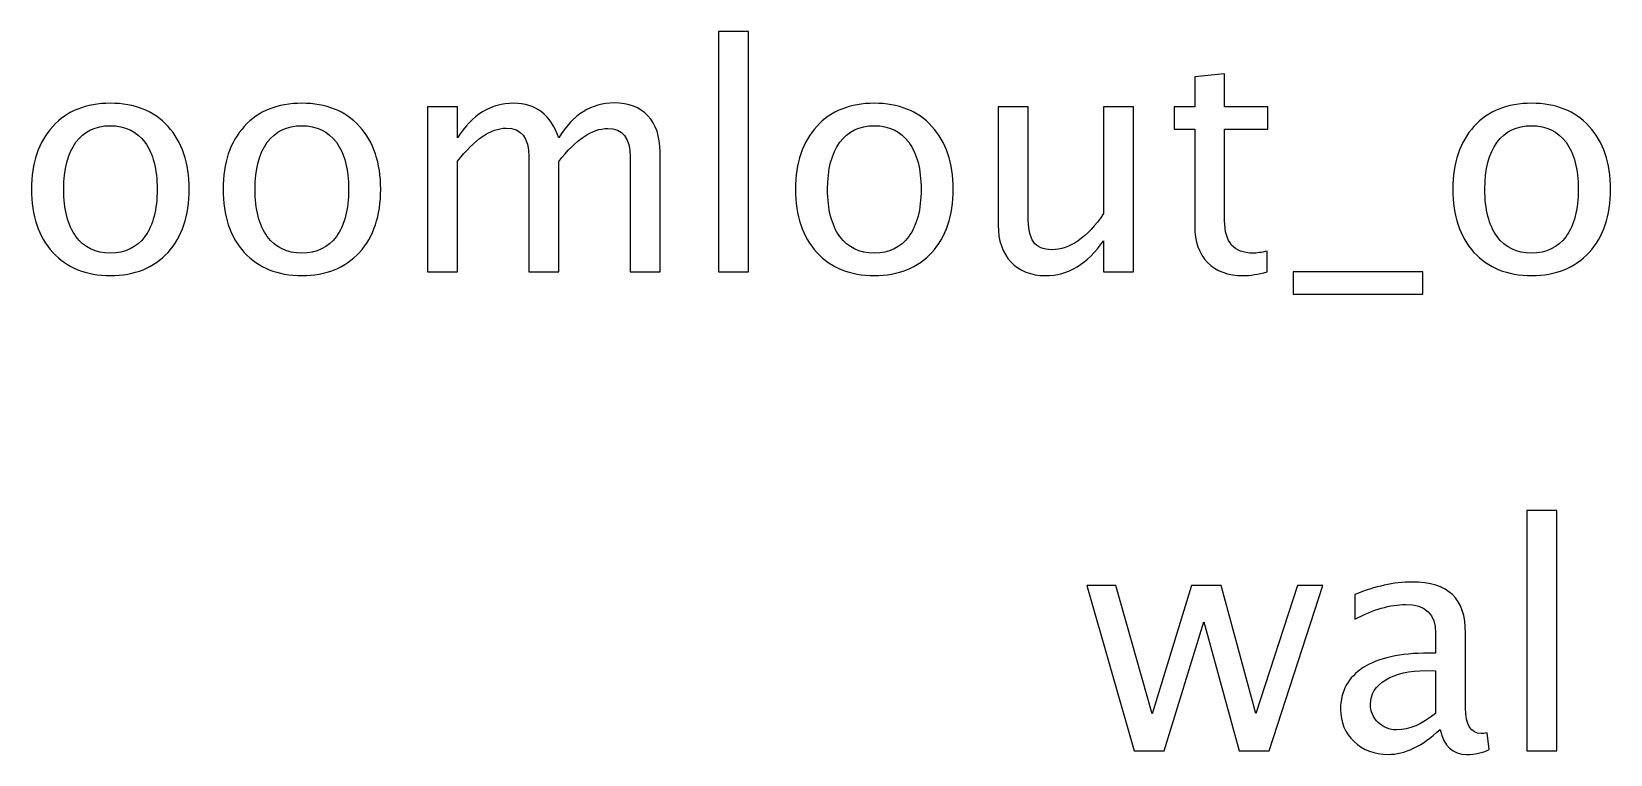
# Model space of a CAD drawing. Header units: centimetres. Extents: x -12.8 to 12.7, y -12.7 to 14.1.
# Drawn here: x -12.73 to -6.3, y 11.2 to 14.15 of the extents above; entities that cross this region are included whole.
import ezdxf

# ---------------------------------------------------------------- set-up
doc = ezdxf.new("R2010")
doc.units = ezdxf.units.CM
doc.header["$MEASUREMENT"] = 0
doc.layers.add('Layer 1', color=7, linetype='Continuous')

msp = doc.modelspace()

# ---------------------------------------------------------------- linework, layer by layer
at = {"layer": 'Layer 1'}
for points, knots in [([(-9.93097, 13.17044), (-9.93097, 13.17044), (-9.93097, 14.14961), (-9.93097, 14.14961), (-9.93097, 14.14961), (-9.93097, 14.14961), (-9.80905, 14.14961), (-9.80905, 14.14961), (-9.80905, 14.14961), (-9.80905, 14.14961), (-9.80905, 13.17044), (-9.80905, 13.17044), (-9.80905, 13.17044), (-9.80905, 13.17044), (-9.93097, 13.17044), (-9.93097, 13.17044)], [0, 0, 0, 0, 0.2, 0.2, 0.2, 0.2, 0.4, 0.4, 0.4, 0.4, 0.6, 0.6, 0.6, 0.6, 1, 1, 1, 1]), ([(-7.6945, 13.17065), (-7.73218, 13.16028), (-7.76498, 13.1552), (-7.79271, 13.1552), (-7.79271, 13.1552), (-7.85494, 13.1552), (-7.90341, 13.17298), (-7.93813, 13.20854), (-7.93813, 13.20854), (-7.97305, 13.2441), (-7.99041, 13.29342), (-7.99041, 13.35671), (-7.99041, 13.35671), (-7.99041, 13.35671), (-7.99041, 13.7521), (-7.99041, 13.7521), (-7.99041, 13.7521), (-7.99041, 13.7521), (-8.07465, 13.7521), (-8.07465, 13.7521), (-8.07465, 13.7521), (-8.07465, 13.7521), (-8.07465, 13.84354), (-8.07465, 13.84354), (-8.07465, 13.84354), (-8.07465, 13.84354), (-7.99041, 13.84354), (-7.99041, 13.84354), (-7.99041, 13.84354), (-7.99041, 13.84354), (-7.99041, 13.96525), (-7.99041, 13.96525), (-7.99041, 13.96525), (-7.99041, 13.96525), (-7.86849, 13.97689), (-7.86849, 13.97689), (-7.86849, 13.97689), (-7.86849, 13.97689), (-7.86849, 13.84354), (-7.86849, 13.84354), (-7.86849, 13.84354), (-7.86849, 13.84354), (-7.69196, 13.84354), (-7.69196, 13.84354), (-7.69196, 13.84354), (-7.69196, 13.84354), (-7.69196, 13.7521), (-7.69196, 13.7521), (-7.69196, 13.7521), (-7.69196, 13.7521), (-7.86849, 13.7521), (-7.86849, 13.7521), (-7.86849, 13.7521), (-7.86849, 13.7521), (-7.86849, 13.37872), (-7.86849, 13.37872), (-7.86849, 13.37872), (-7.86849, 13.29067), (-7.83018, 13.24664), (-7.75377, 13.24664), (-7.75377, 13.24664), (-7.73747, 13.24664), (-7.71778, 13.24939), (-7.6945, 13.25468), (-7.6945, 13.25468), (-7.6945, 13.25468), (-7.6945, 13.17065), (-7.6945, 13.17065)], [0, 0, 0, 0, 0.0555556, 0.0555556, 0.0555556, 0.0555556, 0.1111111, 0.1111111, 0.1111111, 0.1111111, 0.1666667, 0.1666667, 0.1666667, 0.1666667, 0.2222222, 0.2222222, 0.2222222, 0.2222222, 0.2777778, 0.2777778, 0.2777778, 0.2777778, 0.3333333, 0.3333333, 0.3333333, 0.3333333, 0.3888889, 0.3888889, 0.3888889, 0.3888889, 0.4444444, 0.4444444, 0.4444444, 0.4444444, 0.5, 0.5, 0.5, 0.5, 0.5555556, 0.5555556, 0.5555556, 0.5555556, 0.6111111, 0.6111111, 0.6111111, 0.6111111, 0.6666667, 0.6666667, 0.6666667, 0.6666667, 0.7222222, 0.7222222, 0.7222222, 0.7222222, 0.7777778, 0.7777778, 0.7777778, 0.7777778, 0.8333333, 0.8333333, 0.8333333, 0.8333333, 0.8888889, 0.8888889, 0.8888889, 0.8888889, 1, 1, 1, 1]), ([(-12.40916, 13.1552), (-12.50801, 13.1552), (-12.58632, 13.18674), (-12.6439, 13.24982), (-12.6439, 13.24982), (-12.70168, 13.31289), (-12.73047, 13.39862), (-12.73047, 13.50678), (-12.73047, 13.50678), (-12.73047, 13.61473), (-12.70168, 13.70024), (-12.6439, 13.76311), (-12.6439, 13.76311), (-12.58632, 13.82597), (-12.50801, 13.85751), (-12.40916, 13.85751), (-12.40916, 13.85751), (-12.31031, 13.85751), (-12.23199, 13.82597), (-12.17442, 13.76311), (-12.17442, 13.76311), (-12.11664, 13.70024), (-12.08785, 13.61473), (-12.08785, 13.50678), (-12.08785, 13.50678), (-12.08785, 13.39862), (-12.11664, 13.31289), (-12.17442, 13.24982), (-12.17442, 13.24982), (-12.23199, 13.18674), (-12.31031, 13.1552), (-12.40916, 13.1552)], [0, 0, 0, 0, 0.1111111, 0.1111111, 0.1111111, 0.1111111, 0.2222222, 0.2222222, 0.2222222, 0.2222222, 0.3333333, 0.3333333, 0.3333333, 0.3333333, 0.4444444, 0.4444444, 0.4444444, 0.4444444, 0.5555556, 0.5555556, 0.5555556, 0.5555556, 0.6666667, 0.6666667, 0.6666667, 0.6666667, 0.7777778, 0.7777778, 0.7777778, 0.7777778, 1, 1, 1, 1]), ([(-11.62896, 13.1552), (-11.72781, 13.1552), (-11.80612, 13.18674), (-11.8637, 13.24982), (-11.8637, 13.24982), (-11.92148, 13.31289), (-11.95027, 13.39862), (-11.95027, 13.50678), (-11.95027, 13.50678), (-11.95027, 13.61473), (-11.92148, 13.70024), (-11.8637, 13.76311), (-11.8637, 13.76311), (-11.80612, 13.82597), (-11.72781, 13.85751), (-11.62896, 13.85751), (-11.62896, 13.85751), (-11.53011, 13.85751), (-11.45179, 13.82597), (-11.39422, 13.76311), (-11.39422, 13.76311), (-11.33644, 13.70024), (-11.30765, 13.61473), (-11.30765, 13.50678), (-11.30765, 13.50678), (-11.30765, 13.39862), (-11.33644, 13.31289), (-11.39422, 13.24982), (-11.39422, 13.24982), (-11.45179, 13.18674), (-11.53011, 13.1552), (-11.62896, 13.1552)], [0, 0, 0, 0, 0.1111111, 0.1111111, 0.1111111, 0.1111111, 0.2222222, 0.2222222, 0.2222222, 0.2222222, 0.3333333, 0.3333333, 0.3333333, 0.3333333, 0.4444444, 0.4444444, 0.4444444, 0.4444444, 0.5555556, 0.5555556, 0.5555556, 0.5555556, 0.6666667, 0.6666667, 0.6666667, 0.6666667, 0.7777778, 0.7777778, 0.7777778, 0.7777778, 1, 1, 1, 1]), ([(-11.11673, 13.17044), (-11.11673, 13.17044), (-11.11673, 13.84354), (-11.11673, 13.84354), (-11.11673, 13.84354), (-11.11673, 13.84354), (-10.99481, 13.84354), (-10.99481, 13.84354), (-10.99481, 13.84354), (-10.99481, 13.84354), (-10.99481, 13.71633), (-10.99481, 13.71633), (-10.99481, 13.71633), (-10.93533, 13.81052), (-10.85913, 13.85751), (-10.76579, 13.85751), (-10.76579, 13.85751), (-10.67583, 13.85751), (-10.61466, 13.81052), (-10.58206, 13.71633), (-10.58206, 13.71633), (-10.52427, 13.81137), (-10.44892, 13.85878), (-10.35642, 13.85878), (-10.35642, 13.85878), (-10.29737, 13.85878), (-10.25144, 13.84142), (-10.21863, 13.8065), (-10.21863, 13.8065), (-10.18582, 13.77157), (-10.16931, 13.72268), (-10.16931, 13.65981), (-10.16931, 13.65981), (-10.16931, 13.65981), (-10.16931, 13.17044), (-10.16931, 13.17044), (-10.16931, 13.17044), (-10.16931, 13.17044), (-10.29123, 13.17044), (-10.29123, 13.17044), (-10.29123, 13.17044), (-10.29123, 13.17044), (-10.29123, 13.63971), (-10.29123, 13.63971), (-10.29123, 13.63971), (-10.29123, 13.71633), (-10.32171, 13.75464), (-10.38267, 13.75464), (-10.38267, 13.75464), (-10.44596, 13.75464), (-10.51242, 13.70998), (-10.58206, 13.62044), (-10.58206, 13.62044), (-10.58206, 13.62044), (-10.58206, 13.17044), (-10.58206, 13.17044), (-10.58206, 13.17044), (-10.58206, 13.17044), (-10.70398, 13.17044), (-10.70398, 13.17044), (-10.70398, 13.17044), (-10.70398, 13.17044), (-10.70398, 13.64013), (-10.70398, 13.64013), (-10.70398, 13.64013), (-10.70398, 13.71739), (-10.73488, 13.75591), (-10.7969, 13.75591), (-10.7969, 13.75591), (-10.8585, 13.75591), (-10.92454, 13.71104), (-10.99481, 13.62108), (-10.99481, 13.62108), (-10.99481, 13.62108), (-10.99481, 13.17044), (-10.99481, 13.17044), (-10.99481, 13.17044), (-10.99481, 13.17044), (-11.11673, 13.17044), (-11.11673, 13.17044)], [0, 0, 0, 0, 0.047619, 0.047619, 0.047619, 0.047619, 0.0952381, 0.0952381, 0.0952381, 0.0952381, 0.1428571, 0.1428571, 0.1428571, 0.1428571, 0.1904762, 0.1904762, 0.1904762, 0.1904762, 0.2380952, 0.2380952, 0.2380952, 0.2380952, 0.2857143, 0.2857143, 0.2857143, 0.2857143, 0.3333333, 0.3333333, 0.3333333, 0.3333333, 0.3809524, 0.3809524, 0.3809524, 0.3809524, 0.4285714, 0.4285714, 0.4285714, 0.4285714, 0.4761905, 0.4761905, 0.4761905, 0.4761905, 0.5238095, 0.5238095, 0.5238095, 0.5238095, 0.5714286, 0.5714286, 0.5714286, 0.5714286, 0.6190476, 0.6190476, 0.6190476, 0.6190476, 0.6666667, 0.6666667, 0.6666667, 0.6666667, 0.7142857, 0.7142857, 0.7142857, 0.7142857, 0.7619048, 0.7619048, 0.7619048, 0.7619048, 0.8095238, 0.8095238, 0.8095238, 0.8095238, 0.8571429, 0.8571429, 0.8571429, 0.8571429, 0.9047619, 0.9047619, 0.9047619, 0.9047619, 1, 1, 1, 1]), ([(-9.29597, 13.1552), (-9.39482, 13.1552), (-9.47313, 13.18674), (-9.53071, 13.24982), (-9.53071, 13.24982), (-9.58849, 13.31289), (-9.61728, 13.39862), (-9.61728, 13.50678), (-9.61728, 13.50678), (-9.61728, 13.61473), (-9.58849, 13.70024), (-9.53071, 13.76311), (-9.53071, 13.76311), (-9.47313, 13.82597), (-9.39482, 13.85751), (-9.29597, 13.85751), (-9.29597, 13.85751), (-9.19712, 13.85751), (-9.1188, 13.82597), (-9.06123, 13.76311), (-9.06123, 13.76311), (-9.00345, 13.70024), (-8.97466, 13.61473), (-8.97466, 13.50678), (-8.97466, 13.50678), (-8.97466, 13.39862), (-9.00345, 13.31289), (-9.06123, 13.24982), (-9.06123, 13.24982), (-9.1188, 13.18674), (-9.19712, 13.1552), (-9.29597, 13.1552)], [0, 0, 0, 0, 0.1111111, 0.1111111, 0.1111111, 0.1111111, 0.2222222, 0.2222222, 0.2222222, 0.2222222, 0.3333333, 0.3333333, 0.3333333, 0.3333333, 0.4444444, 0.4444444, 0.4444444, 0.4444444, 0.5555556, 0.5555556, 0.5555556, 0.5555556, 0.6666667, 0.6666667, 0.6666667, 0.6666667, 0.7777778, 0.7777778, 0.7777778, 0.7777778, 1, 1, 1, 1]), ([(-8.3621, 13.17044), (-8.3621, 13.17044), (-8.3621, 13.29702), (-8.3621, 13.29702), (-8.3621, 13.29702), (-8.42708, 13.2024), (-8.50603, 13.1552), (-8.59874, 13.1552), (-8.59874, 13.1552), (-8.65759, 13.1552), (-8.70436, 13.17362), (-8.73908, 13.21066), (-8.73908, 13.21066), (-8.774, 13.2477), (-8.79136, 13.29744), (-8.79136, 13.36031), (-8.79136, 13.36031), (-8.79136, 13.36031), (-8.79136, 13.84354), (-8.79136, 13.84354), (-8.79136, 13.84354), (-8.79136, 13.84354), (-8.66944, 13.84354), (-8.66944, 13.84354), (-8.66944, 13.84354), (-8.66944, 13.84354), (-8.66944, 13.4001), (-8.66944, 13.4001), (-8.66944, 13.4001), (-8.66944, 13.34951), (-8.66203, 13.31374), (-8.64743, 13.29257), (-8.64743, 13.29257), (-8.63261, 13.27119), (-8.60806, 13.26061), (-8.57355, 13.26061), (-8.57355, 13.26061), (-8.49905, 13.26061), (-8.42835, 13.30951), (-8.3621, 13.40751), (-8.3621, 13.40751), (-8.3621, 13.40751), (-8.3621, 13.84354), (-8.3621, 13.84354), (-8.3621, 13.84354), (-8.3621, 13.84354), (-8.24018, 13.84354), (-8.24018, 13.84354), (-8.24018, 13.84354), (-8.24018, 13.84354), (-8.24018, 13.17044), (-8.24018, 13.17044), (-8.24018, 13.17044), (-8.24018, 13.17044), (-8.3621, 13.17044), (-8.3621, 13.17044)], [0, 0, 0, 0, 0.0666667, 0.0666667, 0.0666667, 0.0666667, 0.1333333, 0.1333333, 0.1333333, 0.1333333, 0.2, 0.2, 0.2, 0.2, 0.2666667, 0.2666667, 0.2666667, 0.2666667, 0.3333333, 0.3333333, 0.3333333, 0.3333333, 0.4, 0.4, 0.4, 0.4, 0.4666667, 0.4666667, 0.4666667, 0.4666667, 0.5333333, 0.5333333, 0.5333333, 0.5333333, 0.6, 0.6, 0.6, 0.6, 0.6666667, 0.6666667, 0.6666667, 0.6666667, 0.7333333, 0.7333333, 0.7333333, 0.7333333, 0.8, 0.8, 0.8, 0.8, 0.8666667, 0.8666667, 0.8666667, 0.8666667, 1, 1, 1, 1]), ([(-6.61754, 13.1552), (-6.71639, 13.1552), (-6.7947, 13.18674), (-6.85228, 13.24982), (-6.85228, 13.24982), (-6.91006, 13.31289), (-6.93885, 13.39862), (-6.93885, 13.50678), (-6.93885, 13.50678), (-6.93885, 13.61473), (-6.91006, 13.70024), (-6.85228, 13.76311), (-6.85228, 13.76311), (-6.7947, 13.82597), (-6.71639, 13.85751), (-6.61754, 13.85751), (-6.61754, 13.85751), (-6.51869, 13.85751), (-6.44037, 13.82597), (-6.3828, 13.76311), (-6.3828, 13.76311), (-6.32502, 13.70024), (-6.29623, 13.61473), (-6.29623, 13.50678), (-6.29623, 13.50678), (-6.29623, 13.39862), (-6.32502, 13.31289), (-6.3828, 13.24982), (-6.3828, 13.24982), (-6.44037, 13.18674), (-6.51869, 13.1552), (-6.61754, 13.1552)], [0, 0, 0, 0, 0.1111111, 0.1111111, 0.1111111, 0.1111111, 0.2222222, 0.2222222, 0.2222222, 0.2222222, 0.3333333, 0.3333333, 0.3333333, 0.3333333, 0.4444444, 0.4444444, 0.4444444, 0.4444444, 0.5555556, 0.5555556, 0.5555556, 0.5555556, 0.6666667, 0.6666667, 0.6666667, 0.6666667, 0.7777778, 0.7777778, 0.7777778, 0.7777778, 1, 1, 1, 1]), ([(-12.40937, 13.24664), (-12.34905, 13.24664), (-12.30206, 13.26929), (-12.26861, 13.3148), (-12.26861, 13.3148), (-12.23538, 13.36009), (-12.21866, 13.42423), (-12.21866, 13.50678), (-12.21866, 13.50678), (-12.21866, 13.58912), (-12.23538, 13.65304), (-12.26861, 13.69834), (-12.26861, 13.69834), (-12.30206, 13.74342), (-12.34905, 13.76607), (-12.40937, 13.76607), (-12.40937, 13.76607), (-12.46991, 13.76607), (-12.5169, 13.74342), (-12.54992, 13.69834), (-12.54992, 13.69834), (-12.58315, 13.65304), (-12.59966, 13.58912), (-12.59966, 13.50678), (-12.59966, 13.50678), (-12.59966, 13.42423), (-12.58315, 13.36009), (-12.54992, 13.3148), (-12.54992, 13.3148), (-12.5169, 13.26929), (-12.46991, 13.24664), (-12.40937, 13.24664)], [0, 0, 0, 0, 0.1111111, 0.1111111, 0.1111111, 0.1111111, 0.2222222, 0.2222222, 0.2222222, 0.2222222, 0.3333333, 0.3333333, 0.3333333, 0.3333333, 0.4444444, 0.4444444, 0.4444444, 0.4444444, 0.5555556, 0.5555556, 0.5555556, 0.5555556, 0.6666667, 0.6666667, 0.6666667, 0.6666667, 0.7777778, 0.7777778, 0.7777778, 0.7777778, 1, 1, 1, 1]), ([(-11.62917, 13.24664), (-11.56885, 13.24664), (-11.52186, 13.26929), (-11.48841, 13.3148), (-11.48841, 13.3148), (-11.45518, 13.36009), (-11.43846, 13.42423), (-11.43846, 13.50678), (-11.43846, 13.50678), (-11.43846, 13.58912), (-11.45518, 13.65304), (-11.48841, 13.69834), (-11.48841, 13.69834), (-11.52186, 13.74342), (-11.56885, 13.76607), (-11.62917, 13.76607), (-11.62917, 13.76607), (-11.68971, 13.76607), (-11.7367, 13.74342), (-11.76972, 13.69834), (-11.76972, 13.69834), (-11.80295, 13.65304), (-11.81946, 13.58912), (-11.81946, 13.50678), (-11.81946, 13.50678), (-11.81946, 13.42423), (-11.80295, 13.36009), (-11.76972, 13.3148), (-11.76972, 13.3148), (-11.7367, 13.26929), (-11.68971, 13.24664), (-11.62917, 13.24664)], [0, 0, 0, 0, 0.1111111, 0.1111111, 0.1111111, 0.1111111, 0.2222222, 0.2222222, 0.2222222, 0.2222222, 0.3333333, 0.3333333, 0.3333333, 0.3333333, 0.4444444, 0.4444444, 0.4444444, 0.4444444, 0.5555556, 0.5555556, 0.5555556, 0.5555556, 0.6666667, 0.6666667, 0.6666667, 0.6666667, 0.7777778, 0.7777778, 0.7777778, 0.7777778, 1, 1, 1, 1]), ([(-9.29618, 13.24664), (-9.23586, 13.24664), (-9.18887, 13.26929), (-9.15542, 13.3148), (-9.15542, 13.3148), (-9.12219, 13.36009), (-9.10547, 13.42423), (-9.10547, 13.50678), (-9.10547, 13.50678), (-9.10547, 13.58912), (-9.12219, 13.65304), (-9.15542, 13.69834), (-9.15542, 13.69834), (-9.18887, 13.74342), (-9.23586, 13.76607), (-9.29618, 13.76607), (-9.29618, 13.76607), (-9.35672, 13.76607), (-9.40371, 13.74342), (-9.43673, 13.69834), (-9.43673, 13.69834), (-9.46996, 13.65304), (-9.48647, 13.58912), (-9.48647, 13.50678), (-9.48647, 13.50678), (-9.48647, 13.42423), (-9.46996, 13.36009), (-9.43673, 13.3148), (-9.43673, 13.3148), (-9.40371, 13.26929), (-9.35672, 13.24664), (-9.29618, 13.24664)], [0, 0, 0, 0, 0.1111111, 0.1111111, 0.1111111, 0.1111111, 0.2222222, 0.2222222, 0.2222222, 0.2222222, 0.3333333, 0.3333333, 0.3333333, 0.3333333, 0.4444444, 0.4444444, 0.4444444, 0.4444444, 0.5555556, 0.5555556, 0.5555556, 0.5555556, 0.6666667, 0.6666667, 0.6666667, 0.6666667, 0.7777778, 0.7777778, 0.7777778, 0.7777778, 1, 1, 1, 1]), ([(-6.61775, 13.24664), (-6.55743, 13.24664), (-6.51044, 13.26929), (-6.47699, 13.3148), (-6.47699, 13.3148), (-6.44376, 13.36009), (-6.42704, 13.42423), (-6.42704, 13.50678), (-6.42704, 13.50678), (-6.42704, 13.58912), (-6.44376, 13.65304), (-6.47699, 13.69834), (-6.47699, 13.69834), (-6.51044, 13.74342), (-6.55743, 13.76607), (-6.61775, 13.76607), (-6.61775, 13.76607), (-6.67829, 13.76607), (-6.72528, 13.74342), (-6.7583, 13.69834), (-6.7583, 13.69834), (-6.79153, 13.65304), (-6.80804, 13.58912), (-6.80804, 13.50678), (-6.80804, 13.50678), (-6.80804, 13.42423), (-6.79153, 13.36009), (-6.7583, 13.3148), (-6.7583, 13.3148), (-6.72528, 13.26929), (-6.67829, 13.24664), (-6.61775, 13.24664)], [0, 0, 0, 0, 0.1111111, 0.1111111, 0.1111111, 0.1111111, 0.2222222, 0.2222222, 0.2222222, 0.2222222, 0.3333333, 0.3333333, 0.3333333, 0.3333333, 0.4444444, 0.4444444, 0.4444444, 0.4444444, 0.5555556, 0.5555556, 0.5555556, 0.5555556, 0.6666667, 0.6666667, 0.6666667, 0.6666667, 0.7777778, 0.7777778, 0.7777778, 0.7777778, 1, 1, 1, 1]), ([(-7.58909, 13.079), (-7.58909, 13.079), (-7.58909, 13.17044), (-7.58909, 13.17044), (-7.58909, 13.17044), (-7.58909, 13.17044), (-7.06077, 13.17044), (-7.06077, 13.17044), (-7.06077, 13.17044), (-7.06077, 13.17044), (-7.06077, 13.079), (-7.06077, 13.079), (-7.06077, 13.079), (-7.06077, 13.079), (-7.58909, 13.079), (-7.58909, 13.079)], [0, 0, 0, 0, 0.2, 0.2, 0.2, 0.2, 0.4, 0.4, 0.4, 0.4, 0.6, 0.6, 0.6, 0.6, 1, 1, 1, 1]), ([(-6.63639, 11.21887), (-6.63639, 11.21887), (-6.63639, 12.19804), (-6.63639, 12.19804), (-6.63639, 12.19804), (-6.63639, 12.19804), (-6.51447, 12.19804), (-6.51447, 12.19804), (-6.51447, 12.19804), (-6.51447, 12.19804), (-6.51447, 11.21887), (-6.51447, 11.21887), (-6.51447, 11.21887), (-6.51447, 11.21887), (-6.63639, 11.21887), (-6.63639, 11.21887)], [0, 0, 0, 0, 0.2, 0.2, 0.2, 0.2, 0.4, 0.4, 0.4, 0.4, 0.6, 0.6, 0.6, 0.6, 1, 1, 1, 1]), ([(-6.99072, 11.3046), (-7.06395, 11.23729), (-7.13444, 11.20363), (-7.20217, 11.20363), (-7.20217, 11.20363), (-7.25784, 11.20363), (-7.3042, 11.22099), (-7.34081, 11.25591), (-7.34081, 11.25591), (-7.37764, 11.29084), (-7.39606, 11.33486), (-7.39606, 11.38799), (-7.39606, 11.38799), (-7.39606, 11.46144), (-7.36516, 11.51796), (-7.30335, 11.55733), (-7.30335, 11.55733), (-7.24154, 11.5967), (-7.15285, 11.61638), (-7.03728, 11.61638), (-7.03728, 11.61638), (-7.03728, 11.61638), (-7.00871, 11.61638), (-7.00871, 11.61638), (-7.00871, 11.61638), (-7.00871, 11.61638), (-7.00871, 11.69745), (-7.00871, 11.69745), (-7.00871, 11.69745), (-7.00871, 11.77555), (-7.04935, 11.8145), (-7.13084, 11.8145), (-7.13084, 11.8145), (-7.19392, 11.8145), (-7.26292, 11.7946), (-7.33764, 11.75481), (-7.33764, 11.75481), (-7.33764, 11.75481), (-7.33764, 11.85514), (-7.33764, 11.85514), (-7.33764, 11.85514), (-7.25551, 11.88901), (-7.17804, 11.90594), (-7.10544, 11.90594), (-7.10544, 11.90594), (-7.03072, 11.90594), (-6.97548, 11.88901), (-6.94013, 11.85493), (-6.94013, 11.85493), (-6.90457, 11.82085), (-6.88679, 11.76836), (-6.88679, 11.69745), (-6.88679, 11.69745), (-6.88679, 11.69745), (-6.88679, 11.39328), (-6.88679, 11.39328), (-6.88679, 11.39328), (-6.88679, 11.32365), (-6.86541, 11.28872), (-6.82244, 11.28872), (-6.82244, 11.28872), (-6.81715, 11.28872), (-6.80932, 11.28957), (-6.79895, 11.29126), (-6.79895, 11.29126), (-6.79895, 11.29126), (-6.79027, 11.22353), (-6.79027, 11.22353), (-6.79027, 11.22353), (-6.818, 11.21019), (-6.84848, 11.20363), (-6.88192, 11.20363), (-6.88192, 11.20363), (-6.93886, 11.20363), (-6.97505, 11.23729), (-6.99072, 11.3046)], [0, 0, 0, 0, 0.05, 0.05, 0.05, 0.05, 0.1, 0.1, 0.1, 0.1, 0.15, 0.15, 0.15, 0.15, 0.2, 0.2, 0.2, 0.2, 0.25, 0.25, 0.25, 0.25, 0.3, 0.3, 0.3, 0.3, 0.35, 0.35, 0.35, 0.35, 0.4, 0.4, 0.4, 0.4, 0.45, 0.45, 0.45, 0.45, 0.5, 0.5, 0.5, 0.5, 0.55, 0.55, 0.55, 0.55, 0.6, 0.6, 0.6, 0.6, 0.65, 0.65, 0.65, 0.65, 0.7, 0.7, 0.7, 0.7, 0.75, 0.75, 0.75, 0.75, 0.8, 0.8, 0.8, 0.8, 0.85, 0.85, 0.85, 0.85, 0.9, 0.9, 0.9, 0.9, 1, 1, 1, 1]), ([(-8.23744, 11.21887), (-8.23744, 11.21887), (-8.43048, 11.89197), (-8.43048, 11.89197), (-8.43048, 11.89197), (-8.43048, 11.89197), (-8.31152, 11.89197), (-8.31152, 11.89197), (-8.31152, 11.89197), (-8.31152, 11.89197), (-8.16357, 11.36937), (-8.16357, 11.36937), (-8.16357, 11.36937), (-8.16357, 11.36937), (-8.00397, 11.89197), (-8.00397, 11.89197), (-8.00397, 11.89197), (-8.00397, 11.89197), (-7.88205, 11.89197), (-7.88205, 11.89197), (-7.88205, 11.89197), (-7.88205, 11.89197), (-7.74172, 11.37021), (-7.74172, 11.37021), (-7.74172, 11.37021), (-7.74172, 11.37021), (-7.57196, 11.89197), (-7.57196, 11.89197), (-7.57196, 11.89197), (-7.57196, 11.89197), (-7.46782, 11.89197), (-7.46782, 11.89197), (-7.46782, 11.89197), (-7.46782, 11.89197), (-7.68753, 11.21887), (-7.68753, 11.21887), (-7.68753, 11.21887), (-7.68753, 11.21887), (-7.80945, 11.21887), (-7.80945, 11.21887), (-7.80945, 11.21887), (-7.80945, 11.21887), (-7.95381, 11.7438), (-7.95381, 11.7438), (-7.95381, 11.7438), (-7.95381, 11.7438), (-8.11552, 11.21887), (-8.11552, 11.21887), (-8.11552, 11.21887), (-8.11552, 11.21887), (-8.23744, 11.21887), (-8.23744, 11.21887)], [0, 0, 0, 0, 0.0714286, 0.0714286, 0.0714286, 0.0714286, 0.1428571, 0.1428571, 0.1428571, 0.1428571, 0.2142857, 0.2142857, 0.2142857, 0.2142857, 0.2857143, 0.2857143, 0.2857143, 0.2857143, 0.3571429, 0.3571429, 0.3571429, 0.3571429, 0.4285714, 0.4285714, 0.4285714, 0.4285714, 0.5, 0.5, 0.5, 0.5, 0.5714286, 0.5714286, 0.5714286, 0.5714286, 0.6428571, 0.6428571, 0.6428571, 0.6428571, 0.7142857, 0.7142857, 0.7142857, 0.7142857, 0.7857143, 0.7857143, 0.7857143, 0.7857143, 0.8571429, 0.8571429, 0.8571429, 0.8571429, 1, 1, 1, 1]), ([(-7.00871, 11.37106), (-7.00871, 11.37106), (-7.00871, 11.54399), (-7.00871, 11.54399), (-7.00871, 11.54399), (-7.00871, 11.54399), (-7.04787, 11.54526), (-7.04787, 11.54526), (-7.04787, 11.54526), (-7.1156, 11.54526), (-7.17021, 11.53277), (-7.21191, 11.5078), (-7.21191, 11.5078), (-7.2534, 11.48261), (-7.27414, 11.44938), (-7.27414, 11.40789), (-7.27414, 11.40789), (-7.27414, 11.37889), (-7.26377, 11.35434), (-7.24324, 11.33423), (-7.24324, 11.33423), (-7.22249, 11.31412), (-7.1973, 11.30396), (-7.16746, 11.30396), (-7.16746, 11.30396), (-7.11666, 11.30396), (-7.06374, 11.3264), (-7.00871, 11.37106)], [0, 0, 0, 0, 0.125, 0.125, 0.125, 0.125, 0.25, 0.25, 0.25, 0.25, 0.375, 0.375, 0.375, 0.375, 0.5, 0.5, 0.5, 0.5, 0.625, 0.625, 0.625, 0.625, 0.75, 0.75, 0.75, 0.75, 1, 1, 1, 1])]:
    msp.add_open_spline(points, degree=3, knots=knots, dxfattribs=at)

doc.saveas('drawing.dxf')
